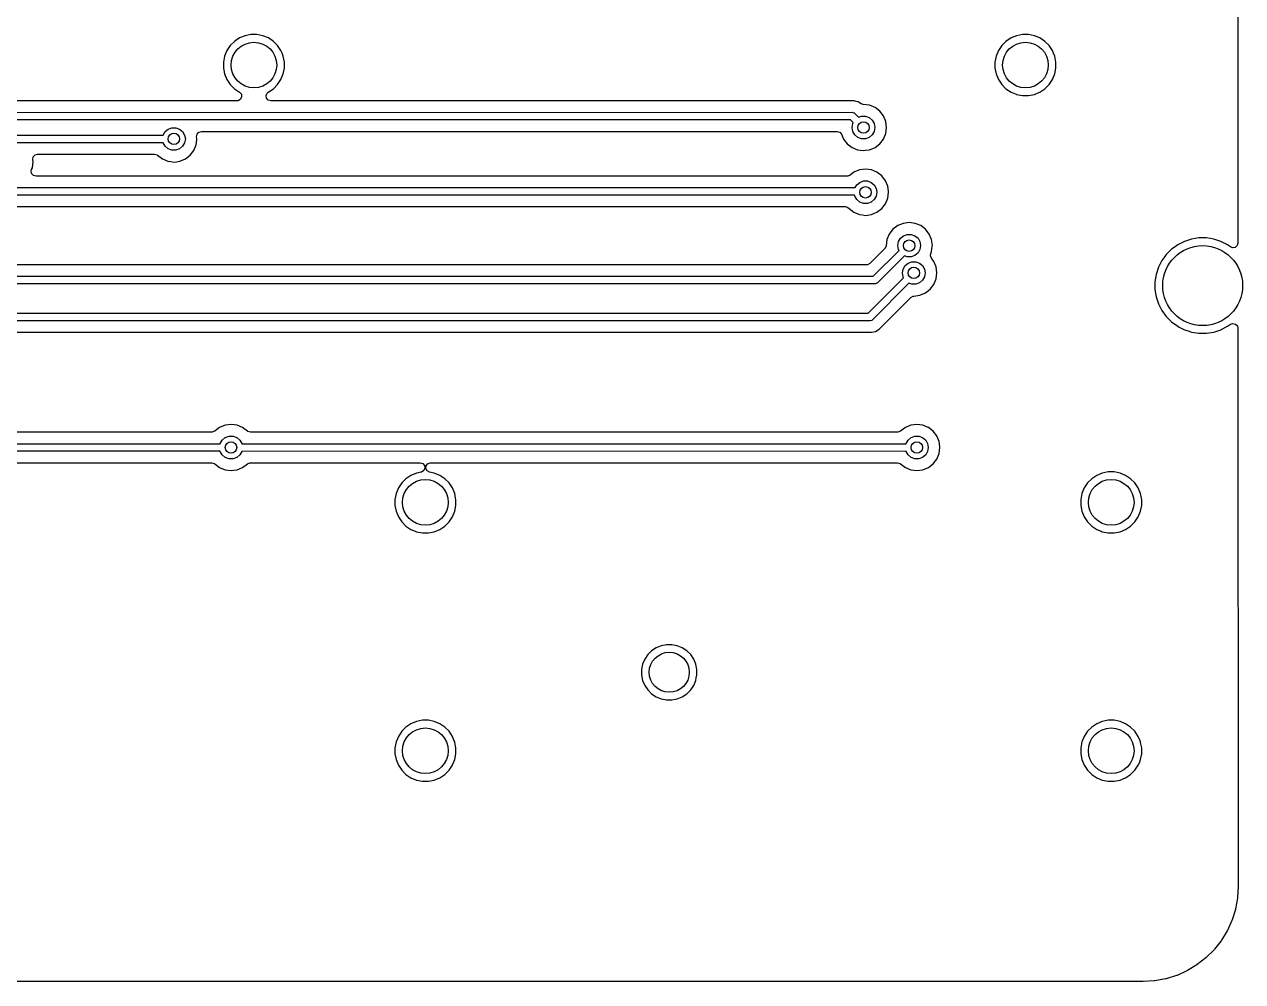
# Model space of a CAD drawing. Extents: x 0.7 to 11, y -6.1 to -1.6.
# Drawn here: x 9.727 to 10.986, y -5.887 to -4.897 of the extents above; entities that cross this region are included whole.
import ezdxf

# ---------------------------------------------------------------- set-up
doc = ezdxf.new("R2010")
doc.units = 0
doc.header["$MEASUREMENT"] = 0
doc.layers.add('BLACK', color=7, linetype='CONTINUOUS')

msp = doc.modelspace()

# ---------------------------------------------------------------- linework, layer by layer
at = {"layer": 'BLACK', "linetype": 'CONTINUOUS'}
for p, q in [((10.98, -2.3775), (10.9813, -5.1234)), ((9.9554, -4.9091), (9.9496, -4.9114)), ((9.9615, -4.9079), (9.9554, -4.9091)), ((9.9554, -4.9091), (9.9554, -4.9091)), ((9.9677, -4.9079), (9.9615, -4.9079)), ((9.9615, -4.9079), (9.9615, -4.9079)), ((9.9738, -4.9091), (9.9677, -4.9079)), ((9.9677, -4.9079), (9.9677, -4.9079)), ((9.9795, -4.9114), (9.9738, -4.9091)), ((9.9738, -4.9091), (9.9738, -4.9091)), ((10.7526, -4.9091), (10.7469, -4.9114)), ((10.7587, -4.9079), (10.7526, -4.9091)), ((10.7526, -4.9091), (10.7526, -4.9091)), ((10.7649, -4.9079), (10.7587, -4.9079)), ((10.7587, -4.9079), (10.7587, -4.9079)), ((10.771, -4.9091), (10.7649, -4.9079)), ((10.7649, -4.9079), (10.7649, -4.9079)), ((10.7767, -4.9114), (10.771, -4.9091)), ((10.771, -4.9091), (10.771, -4.9091)), ((9.9401, -4.9193), (9.9366, -4.9244)), ((9.9445, -4.9149), (9.9401, -4.9193)), ((9.9401, -4.9193), (9.9401, -4.9193)), ((9.9496, -4.9114), (9.9445, -4.9149)), ((9.9445, -4.9149), (9.9445, -4.9149)), ((9.9496, -4.9114), (9.9496, -4.9114)), ((9.9847, -4.9149), (9.9795, -4.9114)), ((9.9795, -4.9114), (9.9795, -4.9114)), ((9.989, -4.9193), (9.9847, -4.9149)), ((9.9847, -4.9149), (9.9847, -4.9149)), ((9.9925, -4.9244), (9.989, -4.9193)), ((9.989, -4.9193), (9.989, -4.9193)), ((10.7373, -4.9193), (10.7339, -4.9244)), ((10.7417, -4.9149), (10.7373, -4.9193)), ((10.7373, -4.9193), (10.7373, -4.9193)), ((10.7469, -4.9114), (10.7417, -4.9149)), ((10.7417, -4.9149), (10.7417, -4.9149)), ((10.7469, -4.9114), (10.7469, -4.9114)), ((10.7819, -4.9149), (10.7767, -4.9114)), ((10.7767, -4.9114), (10.7767, -4.9114)), ((10.7863, -4.9193), (10.7819, -4.9149)), ((10.7819, -4.9149), (10.7819, -4.9149)), ((10.7897, -4.9244), (10.7863, -4.9193)), ((10.7863, -4.9193), (10.7863, -4.9193)), ((9.9343, -4.9302), (9.9331, -4.9363)), ((9.9366, -4.9244), (9.9343, -4.9302)), ((9.9343, -4.9302), (9.9343, -4.9302)), ((9.9366, -4.9244), (9.9366, -4.9244)), ((9.9936, -4.9271), (9.9925, -4.9244)), ((9.9925, -4.9244), (9.9925, -4.9244)), ((9.9949, -4.9302), (9.9936, -4.9271)), ((9.9961, -4.9363), (9.9949, -4.9302)), ((9.9949, -4.9302), (9.9949, -4.9302)), ((10.7315, -4.9302), (10.7303, -4.9363)), ((10.7339, -4.9244), (10.7315, -4.9302)), ((10.7315, -4.9302), (10.7315, -4.9302)), ((10.7339, -4.9244), (10.7339, -4.9244)), ((10.7909, -4.9271), (10.7897, -4.9244)), ((10.7897, -4.9244), (10.7897, -4.9244)), ((10.7921, -4.9302), (10.7909, -4.9271)), ((10.7933, -4.9363), (10.7921, -4.9302)), ((10.7921, -4.9302), (10.7921, -4.9302)), ((9.9331, -4.9363), (9.9331, -4.9425)), ((9.9331, -4.9425), (9.9343, -4.9486)), ((9.9949, -4.9486), (9.9961, -4.9425)), ((9.9961, -4.9425), (9.9961, -4.9363)), ((9.9961, -4.9363), (9.9961, -4.9363)), ((9.9961, -4.9363), (9.9961, -4.9363)), ((10.7303, -4.9363), (10.7303, -4.9425)), ((10.7303, -4.9425), (10.7315, -4.9486)), ((10.7921, -4.9486), (10.7933, -4.9425)), ((10.7933, -4.9425), (10.7933, -4.9363)), ((10.7933, -4.9363), (10.7933, -4.9363)), ((10.7933, -4.9363), (10.7933, -4.9363)), ((9.9343, -4.9486), (9.9343, -4.9486)), ((9.9343, -4.9486), (9.9366, -4.9543)), ((9.9366, -4.9543), (9.9366, -4.9543)), ((9.9366, -4.9543), (9.9401, -4.9595)), ((9.9401, -4.9595), (9.9401, -4.9595)), ((9.9401, -4.9595), (9.9445, -4.9638)), ((9.9847, -4.9638), (9.989, -4.9595)), ((9.989, -4.9595), (9.9925, -4.9543)), ((9.9925, -4.9543), (9.9949, -4.9486)), ((10.7315, -4.9486), (10.7315, -4.9486)), ((10.7315, -4.9486), (10.7339, -4.9543)), ((10.7339, -4.9543), (10.7339, -4.9543)), ((10.7339, -4.9543), (10.7373, -4.9595)), ((10.7373, -4.9595), (10.7373, -4.9595)), ((10.7373, -4.9595), (10.7417, -4.9638)), ((10.7819, -4.9638), (10.7863, -4.9595)), ((10.7863, -4.9595), (10.7897, -4.9543)), ((10.7897, -4.9543), (10.7921, -4.9486)), ((9.9445, -4.9638), (9.9445, -4.9638)), ((9.9445, -4.9638), (9.9498, -4.9674)), ((9.9498, -4.9674), (9.9516, -4.9695)), ((9.9519, -4.9723), (9.9507, -4.9747)), ((9.9516, -4.9695), (9.9519, -4.9723)), ((9.9772, -4.9708), (9.9783, -4.9683)), ((9.9776, -4.9735), (9.9772, -4.9708)), ((9.9783, -4.9683), (9.9793, -4.9674)), ((9.9793, -4.9674), (9.982, -4.9656)), ((9.982, -4.9656), (9.9847, -4.9638)), ((10.7417, -4.9638), (10.7417, -4.9638)), ((10.7417, -4.9638), (10.7469, -4.9673)), ((10.7469, -4.9673), (10.7469, -4.9673)), ((10.7469, -4.9673), (10.7523, -4.9695)), ((10.7523, -4.9695), (10.7526, -4.9697)), ((10.7526, -4.9697), (10.7568, -4.9705)), ((10.7568, -4.9705), (10.7587, -4.9709)), ((10.7587, -4.9709), (10.7587, -4.9709)), ((10.7587, -4.9709), (10.7587, -4.9709)), ((10.7587, -4.9709), (10.7649, -4.9709)), ((10.7649, -4.9709), (10.771, -4.9697)), ((10.7649, -4.9709), (10.7649, -4.9709)), ((10.771, -4.9697), (10.7756, -4.9678)), ((10.7756, -4.9678), (10.7767, -4.9673)), ((10.7767, -4.9673), (10.7819, -4.9638)), ((10.7767, -4.9673), (10.7767, -4.9673)), ((10.7767, -4.9673), (10.7767, -4.9673)), ((9.9471, -4.9764), (9.2734, -4.9764)), ((9.9484, -4.9762), (9.9471, -4.9764)), ((9.9507, -4.9747), (9.9484, -4.9762)), ((9.9794, -4.9756), (9.9776, -4.9735)), ((9.982, -4.9764), (9.9794, -4.9756)), ((10.5848, -4.9764), (9.982, -4.9764)), ((10.5868, -4.9769), (10.5848, -4.9764)), ((10.5848, -4.9764), (10.5848, -4.9764)), ((10.5888, -4.9774), (10.5868, -4.9769)), ((10.5902, -4.9783), (10.5888, -4.9774)), ((10.5922, -4.9794), (10.5902, -4.9783)), ((10.5942, -4.98), (10.5922, -4.9794)), ((10.6007, -4.9809), (10.5942, -4.98)), ((10.5942, -4.98), (10.5942, -4.98)), ((10.6047, -4.9826), (10.6007, -4.9809)), ((10.6007, -4.9809), (10.6007, -4.9809)), ((10.6064, -4.9833), (10.6047, -4.9826)), ((10.6113, -4.9871), (10.6064, -4.9833)), ((10.581, -4.996), (9.0126, -4.9961)), ((9.0157, -4.9883), (10.5827, -4.9882)), ((10.5839, -4.9989), (10.581, -4.996)), ((10.5827, -4.9882), (10.5834, -4.9883)), ((10.5834, -4.9883), (10.5849, -4.9889)), ((10.5849, -4.9889), (10.5894, -4.9934)), ((10.5894, -4.9934), (10.5924, -4.9923)), ((10.5924, -4.9923), (10.5965, -4.9923)), ((10.5965, -4.9923), (10.6004, -4.9937)), ((10.6004, -4.9937), (10.6035, -4.9963)), ((10.6035, -4.9963), (10.6056, -4.9999)), ((10.6151, -4.992), (10.6113, -4.9871)), ((10.6175, -4.9978), (10.6151, -4.992)), ((9.8708, -5.0117), (9.8728, -5.0082)), ((9.8728, -5.0082), (9.876, -5.0055)), ((9.876, -5.0055), (9.8798, -5.0041)), ((9.8798, -5.0041), (9.8839, -5.0041)), ((9.8839, -5.0041), (9.8878, -5.0055)), ((9.8878, -5.0055), (9.8909, -5.0082)), ((9.8909, -5.0082), (9.893, -5.0117)), ((9.9059, -5.0107), (9.9077, -5.0086)), ((9.9077, -5.0086), (9.9103, -5.0079)), ((9.9103, -5.0079), (10.5673, -5.0079)), ((10.5673, -5.0079), (10.5699, -5.0087)), ((10.5699, -5.0087), (10.5717, -5.0107)), ((10.5827, -5.0039), (10.5834, -4.9999)), ((10.5834, -5.008), (10.5827, -5.0039)), ((10.5834, -4.9999), (10.5839, -4.9989)), ((10.5854, -5.0115), (10.5834, -5.008)), ((10.6056, -5.008), (10.6035, -5.0115)), ((10.6056, -4.9999), (10.6063, -5.0039)), ((10.6063, -5.0039), (10.6056, -5.008)), ((10.6151, -5.0159), (10.6175, -5.0101)), ((10.6183, -5.0039), (10.6175, -4.9978)), ((10.6175, -5.0101), (10.6183, -5.0039)), ((9.8708, -5.0196), (8.5578, -5.0197)), ((8.5595, -5.0119), (9.8708, -5.0118)), ((9.8708, -5.0118), (9.8708, -5.0117)), ((9.8708, -5.0198), (9.8708, -5.0196)), ((9.8728, -5.0233), (9.8708, -5.0198)), ((9.893, -5.0198), (9.8909, -5.0233)), ((9.893, -5.0117), (9.8937, -5.0157)), ((9.8937, -5.0157), (9.893, -5.0198)), ((9.9025, -5.0277), (9.9049, -5.0219)), ((9.9049, -5.0219), (9.9056, -5.0166)), ((9.9054, -5.0134), (9.9059, -5.0107)), ((9.9057, -5.0157), (9.9054, -5.0134)), ((9.9056, -5.0166), (9.9057, -5.0157)), ((9.9057, -5.0157), (9.9057, -5.0157)), ((10.5717, -5.0107), (10.5718, -5.0109)), ((10.5718, -5.0109), (10.5738, -5.0159)), ((10.5738, -5.0159), (10.5738, -5.0159)), ((10.5738, -5.0159), (10.5738, -5.0159)), ((10.5738, -5.0159), (10.5776, -5.0208)), ((10.5776, -5.0208), (10.5826, -5.0246)), ((10.5886, -5.0142), (10.5854, -5.0115)), ((10.5924, -5.0156), (10.5886, -5.0142)), ((10.5965, -5.0156), (10.5924, -5.0156)), ((10.6004, -5.0142), (10.5965, -5.0156)), ((10.6035, -5.0115), (10.6004, -5.0142)), ((10.6064, -5.0246), (10.6113, -5.0208)), ((10.6113, -5.0208), (10.6151, -5.0159)), ((9.7361, -5.037), (9.7366, -5.0343)), ((9.7366, -5.0343), (9.7384, -5.0323)), ((9.7384, -5.0323), (9.741, -5.0315)), ((9.741, -5.0315), (9.8619, -5.0315)), ((9.8619, -5.0315), (9.8646, -5.0323)), ((9.8646, -5.0323), (9.8649, -5.0325)), ((9.8649, -5.0325), (9.865, -5.0326)), ((9.865, -5.0326), (9.865, -5.0326)), ((9.865, -5.0326), (9.87, -5.0364)), ((9.876, -5.026), (9.8728, -5.0233)), ((9.8798, -5.0274), (9.876, -5.026)), ((9.8839, -5.0274), (9.8798, -5.0274)), ((9.8878, -5.026), (9.8839, -5.0274)), ((9.8909, -5.0233), (9.8878, -5.026)), ((9.8938, -5.0364), (9.8988, -5.0326)), ((9.8988, -5.0326), (9.9025, -5.0277)), ((10.5826, -5.0246), (10.5883, -5.027)), ((10.5883, -5.027), (10.5911, -5.0273)), ((10.5911, -5.0273), (10.5945, -5.0278)), ((10.5945, -5.0278), (10.5965, -5.0275)), ((10.5945, -5.0278), (10.5945, -5.0278)), ((10.5945, -5.0278), (10.5945, -5.0278)), ((10.5965, -5.0275), (10.6007, -5.027)), ((10.6007, -5.027), (10.6064, -5.0246)), ((9.7345, -5.0486), (9.7348, -5.0474)), ((9.7348, -5.0474), (9.7356, -5.0455)), ((9.7356, -5.0455), (9.7364, -5.0394)), ((9.7364, -5.0394), (9.7361, -5.037)), ((9.87, -5.0364), (9.8757, -5.0388)), ((9.8757, -5.0388), (9.8788, -5.0392)), ((9.8788, -5.0392), (9.8819, -5.0396)), ((9.8819, -5.0396), (9.8844, -5.0393)), ((9.8819, -5.0396), (9.8819, -5.0396)), ((9.8819, -5.0396), (9.8819, -5.0396)), ((9.8844, -5.0393), (9.8881, -5.0388)), ((9.8881, -5.0388), (9.8938, -5.0364)), ((10.5903, -5.0478), (10.5845, -5.0502)), ((10.5965, -5.047), (10.5903, -5.0478)), ((10.5903, -5.0478), (10.5903, -5.0478)), ((10.6026, -5.0478), (10.5965, -5.047)), ((10.5965, -5.047), (10.5965, -5.047)), ((10.6084, -5.0502), (10.6026, -5.0478)), ((10.6026, -5.0478), (10.6026, -5.0478)), ((9.7349, -5.0513), (9.7345, -5.0486)), ((9.7367, -5.0534), (9.7349, -5.0513)), ((9.7394, -5.0542), (9.7367, -5.0534)), ((10.5777, -5.0542), (9.7394, -5.0542)), ((10.5781, -5.0542), (10.5777, -5.0542)), ((10.5807, -5.0532), (10.5781, -5.0542)), ((10.5845, -5.0502), (10.5807, -5.0532)), ((10.5845, -5.0502), (10.5845, -5.0502)), ((10.5906, -5.0606), (10.5944, -5.0592)), ((10.5944, -5.0592), (10.5985, -5.0592)), ((10.5985, -5.0592), (10.6024, -5.0606)), ((10.6133, -5.054), (10.6084, -5.0502)), ((10.6171, -5.0589), (10.6133, -5.054)), ((10.6195, -5.0647), (10.6171, -5.0589)), ((5.0978, -5.0661), (10.5858, -5.066)), ((10.5858, -5.066), (10.5874, -5.0633)), ((10.5874, -5.0633), (10.5906, -5.0606)), ((10.6024, -5.0606), (10.6055, -5.0633)), ((10.6055, -5.0633), (10.6076, -5.0668)), ((10.6076, -5.0668), (10.6083, -5.0709)), ((10.6083, -5.0709), (10.6076, -5.0749)), ((10.6202, -5.0698), (10.6195, -5.0647)), ((10.6195, -5.0647), (10.6195, -5.0647)), ((10.6195, -5.077), (10.6203, -5.0709)), ((10.6203, -5.0709), (10.6202, -5.0698)), ((10.5852, -5.0738), (5.0977, -5.0739)), ((7.2414, -5.0857), (10.5757, -5.0857)), ((10.5757, -5.0857), (10.5783, -5.0865)), ((10.5854, -5.0749), (10.5852, -5.0738)), ((10.5874, -5.0785), (10.5854, -5.0749)), ((10.5906, -5.0811), (10.5874, -5.0785)), ((10.5944, -5.0825), (10.5906, -5.0811)), ((10.5985, -5.0825), (10.5944, -5.0825)), ((10.6024, -5.0811), (10.5985, -5.0825)), ((10.6055, -5.0785), (10.6024, -5.0811)), ((10.6076, -5.0749), (10.6055, -5.0785)), ((10.6133, -5.0877), (10.6171, -5.0828)), ((10.6171, -5.0828), (10.6195, -5.077)), ((10.5783, -5.0865), (10.5795, -5.0876)), ((10.5795, -5.0876), (10.5796, -5.0877)), ((10.5796, -5.0877), (10.5845, -5.0915)), ((10.5845, -5.0915), (10.5903, -5.0939)), ((10.5903, -5.0939), (10.5934, -5.0943)), ((10.5934, -5.0943), (10.5965, -5.0947)), ((10.5965, -5.0947), (10.5985, -5.0944)), ((10.5965, -5.0947), (10.5965, -5.0947)), ((10.5965, -5.0947), (10.5965, -5.0947)), ((10.5985, -5.0944), (10.6026, -5.0939)), ((10.6026, -5.0939), (10.6084, -5.0915)), ((10.6084, -5.0915), (10.6133, -5.0877)), ((10.6249, -5.1091), (10.6211, -5.1141)), ((10.6298, -5.1053), (10.6249, -5.1091)), ((10.6356, -5.103), (10.6298, -5.1053)), ((10.6417, -5.1021), (10.6356, -5.103)), ((10.6356, -5.103), (10.6356, -5.103)), ((10.6479, -5.103), (10.6417, -5.1021)), ((10.6417, -5.1021), (10.6417, -5.1021)), ((10.6537, -5.1053), (10.6479, -5.103)), ((10.6479, -5.103), (10.6479, -5.103)), ((10.6586, -5.1091), (10.6537, -5.1053)), ((10.6624, -5.1141), (10.6586, -5.1091)), ((10.6187, -5.1198), (10.6179, -5.1261)), ((10.6211, -5.1141), (10.6187, -5.1198)), ((10.6187, -5.1198), (10.6187, -5.1198)), ((10.6299, -5.126), (10.6306, -5.1219)), ((10.6306, -5.1219), (10.6327, -5.1184)), ((10.6327, -5.1184), (10.6358, -5.1158)), ((10.6358, -5.1158), (10.6397, -5.1144)), ((10.6397, -5.1144), (10.6438, -5.1144)), ((10.6438, -5.1144), (10.6476, -5.1158)), ((10.6476, -5.1158), (10.6508, -5.1184)), ((10.6508, -5.1184), (10.6528, -5.1219)), ((10.6528, -5.1219), (10.6535, -5.126)), ((10.6648, -5.1198), (10.6624, -5.1141)), ((10.6656, -5.126), (10.6648, -5.1198)), ((10.6648, -5.1198), (10.6648, -5.1198)), ((10.926, -5.1217), (10.9191, -5.1252)), ((10.9334, -5.1193), (10.926, -5.1217)), ((10.941, -5.1181), (10.9334, -5.1193)), ((10.9488, -5.1181), (10.941, -5.1181)), ((10.941, -5.1181), (10.941, -5.1181)), ((10.9564, -5.1193), (10.9488, -5.1181)), ((10.9488, -5.1181), (10.9488, -5.1181)), ((10.9638, -5.1217), (10.9564, -5.1193)), ((10.9707, -5.1252), (10.9638, -5.1217)), ((10.9813, -5.1234), (10.9806, -5.126)), ((10.6165, -5.1289), (10.601, -5.1444)), ((10.6046, -5.1577), (10.6312, -5.131)), ((10.6168, -5.1286), (10.6165, -5.1289)), ((10.6179, -5.1261), (10.6168, -5.1286)), ((10.6306, -5.13), (10.6299, -5.126)), ((10.6312, -5.131), (10.6306, -5.13)), ((10.6508, -5.1336), (10.6476, -5.1362)), ((10.6528, -5.13), (10.6508, -5.1336)), ((10.6535, -5.126), (10.6528, -5.13)), ((10.6636, -5.1364), (10.6639, -5.1342)), ((10.6639, -5.1342), (10.6648, -5.1322)), ((10.6648, -5.1322), (10.6655, -5.1265)), ((10.6655, -5.1265), (10.6656, -5.126)), ((10.6656, -5.126), (10.6656, -5.126)), ((10.9073, -5.1353), (10.9058, -5.1374)), ((10.9128, -5.1298), (10.9073, -5.1353)), ((10.9073, -5.1353), (10.9073, -5.1353)), ((10.9073, -5.1353), (10.9073, -5.1353)), ((10.9165, -5.1271), (10.9128, -5.1298)), ((10.9128, -5.1298), (10.9128, -5.1298)), ((10.9128, -5.1298), (10.9128, -5.1298)), ((10.9191, -5.1252), (10.9165, -5.1271)), ((10.9736, -5.1273), (10.9707, -5.1252)), ((10.9758, -5.1282), (10.9736, -5.1273)), ((10.9785, -5.1278), (10.9758, -5.1282)), ((10.9806, -5.126), (10.9785, -5.1278)), ((10.5975, -5.1459), (7.2174, -5.1459)), ((10.5986, -5.1457), (10.5975, -5.1459)), ((10.601, -5.1444), (10.5986, -5.1457)), ((10.6367, -5.1365), (10.6089, -5.1644)), ((10.6353, -5.1502), (10.6374, -5.1466)), ((10.6397, -5.1376), (10.6367, -5.1365)), ((10.6374, -5.1466), (10.6405, -5.144)), ((10.6438, -5.1376), (10.6397, -5.1376)), ((10.6405, -5.144), (10.6444, -5.1426)), ((10.6476, -5.1362), (10.6438, -5.1376)), ((10.6444, -5.1426), (10.6485, -5.1426)), ((10.6485, -5.1426), (10.6523, -5.144)), ((10.6523, -5.144), (10.6555, -5.1466)), ((10.6555, -5.1466), (10.6575, -5.1502)), ((10.6646, -5.139), (10.6636, -5.1364)), ((10.6671, -5.1423), (10.6646, -5.139)), ((10.6695, -5.148), (10.6671, -5.1423)), ((10.6671, -5.1423), (10.6671, -5.1423)), ((10.6671, -5.1423), (10.6671, -5.1423)), ((10.6703, -5.1542), (10.6695, -5.148)), ((10.8993, -5.1484), (10.8969, -5.1558)), ((10.9028, -5.1415), (10.8993, -5.1484)), ((10.9058, -5.1374), (10.9028, -5.1415)), ((5.0649, -5.1578), (10.6046, -5.1577)), ((10.5992, -5.1959), (10.6359, -5.1592)), ((10.6346, -5.1542), (10.6353, -5.1502)), ((10.6353, -5.1583), (10.6346, -5.1542)), ((10.6359, -5.1592), (10.6353, -5.1583)), ((10.6575, -5.1583), (10.6555, -5.1618)), ((10.6575, -5.1502), (10.6582, -5.1542)), ((10.6582, -5.1542), (10.6575, -5.1583)), ((10.6671, -5.1661), (10.6695, -5.1604)), ((10.6695, -5.1604), (10.6703, -5.1542)), ((10.8969, -5.1558), (10.8956, -5.1634)), ((10.6069, -5.1655), (5.0632, -5.1656)), ((10.6414, -5.1648), (10.6036, -5.2027)), ((10.6083, -5.1649), (10.6069, -5.1655)), ((10.6089, -5.1644), (10.6083, -5.1649)), ((10.6444, -5.1658), (10.6414, -5.1648)), ((10.6485, -5.1658), (10.6444, -5.1658)), ((10.6523, -5.1644), (10.6485, -5.1658)), ((10.6555, -5.1618), (10.6523, -5.1644)), ((10.6584, -5.1749), (10.6633, -5.1711)), ((10.6633, -5.1711), (10.6671, -5.1661)), ((10.8956, -5.1634), (10.8956, -5.1712)), ((10.8956, -5.1712), (10.8969, -5.1789)), ((10.6105, -5.2125), (10.6435, -5.1795)), ((10.6435, -5.1795), (10.6459, -5.1782)), ((10.6459, -5.1782), (10.6463, -5.1781)), ((10.6463, -5.1781), (10.6464, -5.1781)), ((10.6464, -5.1781), (10.6526, -5.1773)), ((10.6464, -5.1781), (10.6464, -5.1781)), ((10.6526, -5.1773), (10.6584, -5.1749)), ((10.8969, -5.1789), (10.8993, -5.1862)), ((10.8993, -5.1862), (10.9028, -5.1931)), ((4.9779, -5.196), (10.5992, -5.1959)), ((10.9028, -5.1931), (10.9073, -5.1994)), ((10.6015, -5.2037), (4.9801, -5.2038)), ((10.603, -5.2032), (10.6015, -5.2037)), ((10.6036, -5.2027), (10.603, -5.2032)), ((10.9073, -5.1994), (10.9128, -5.2049)), ((10.9128, -5.2049), (10.9191, -5.2094)), ((10.9191, -5.2094), (10.9205, -5.2102)), ((10.9205, -5.2102), (10.926, -5.2129)), ((10.9647, -5.2125), (10.9707, -5.2094)), ((10.9707, -5.2094), (10.9736, -5.2073)), ((10.9736, -5.2073), (10.9762, -5.2064)), ((10.9762, -5.2064), (10.9789, -5.207)), ((10.9789, -5.207), (10.9808, -5.209)), ((10.9808, -5.209), (10.9814, -5.2112)), ((10.9814, -5.2112), (10.9816, -5.788)), ((5.8211, -5.2156), (10.6028, -5.2156)), ((10.6028, -5.2156), (10.6069, -5.2146)), ((10.6028, -5.2156), (10.6028, -5.2156)), ((10.6069, -5.2146), (10.6105, -5.2125)), ((10.926, -5.2129), (10.926, -5.2129)), ((10.926, -5.2129), (10.926, -5.2129)), ((10.926, -5.2129), (10.9299, -5.2142)), ((10.9299, -5.2142), (10.9334, -5.2153)), ((10.9334, -5.2153), (10.941, -5.2166)), ((10.941, -5.2166), (10.941, -5.2166)), ((10.941, -5.2166), (10.9488, -5.2166)), ((10.9488, -5.2166), (10.9564, -5.2153)), ((10.9564, -5.2153), (10.9638, -5.2129)), ((10.9638, -5.2129), (10.9647, -5.2125)), ((10.9638, -5.2129), (10.9638, -5.2129)), ((9.9348, -5.3116), (9.929, -5.314)), ((9.9409, -5.3108), (9.9348, -5.3116)), ((9.9348, -5.3116), (9.9348, -5.3116)), ((9.9471, -5.3116), (9.9409, -5.3108)), ((9.9409, -5.3108), (9.9409, -5.3108)), ((9.9527, -5.3139), (9.9471, -5.3116)), ((9.9471, -5.3116), (9.9471, -5.3116)), ((10.6434, -5.3116), (10.6377, -5.314)), ((10.6496, -5.3108), (10.6434, -5.3116)), ((10.6434, -5.3116), (10.6434, -5.3116)), ((10.6558, -5.3116), (10.6496, -5.3108)), ((10.6496, -5.3108), (10.6496, -5.3108)), ((10.6614, -5.3139), (10.6558, -5.3116)), ((10.6558, -5.3116), (10.6558, -5.3116)), ((9.921, -5.3189), (9.2562, -5.3189)), ((9.9214, -5.3189), (9.921, -5.3189)), ((9.924, -5.3179), (9.9214, -5.3189)), ((9.9241, -5.3178), (9.924, -5.3179)), ((9.9281, -5.3147), (9.9241, -5.3178)), ((9.9241, -5.3178), (9.9241, -5.3178)), ((9.929, -5.314), (9.9281, -5.3147)), ((9.9319, -5.3271), (9.935, -5.3244)), ((9.935, -5.3244), (9.9389, -5.323)), ((9.9389, -5.323), (9.943, -5.323)), ((9.943, -5.323), (9.9469, -5.3244)), ((9.9469, -5.3244), (9.95, -5.3271)), ((9.9529, -5.314), (9.9527, -5.3139)), ((9.9578, -5.3178), (9.9529, -5.314)), ((9.9579, -5.3179), (9.9578, -5.3178)), ((9.9578, -5.3178), (9.9578, -5.3178)), ((9.9582, -5.3181), (9.9579, -5.3179)), ((9.9609, -5.3189), (9.9582, -5.3181)), ((10.6297, -5.3189), (9.9609, -5.3189)), ((10.6301, -5.3189), (10.6297, -5.3189)), ((10.6326, -5.3179), (10.6301, -5.3189)), ((10.6327, -5.3178), (10.6326, -5.3179)), ((10.6368, -5.3147), (10.6327, -5.3178)), ((10.6327, -5.3178), (10.6327, -5.3178)), ((10.6377, -5.314), (10.6368, -5.3147)), ((10.6406, -5.3271), (10.6437, -5.3244)), ((10.6437, -5.3244), (10.6476, -5.323)), ((10.6476, -5.323), (10.6517, -5.323)), ((10.6517, -5.323), (10.6555, -5.3244)), ((10.6555, -5.3244), (10.6587, -5.3271)), ((10.6615, -5.314), (10.6614, -5.3139)), ((10.6665, -5.3178), (10.6615, -5.314)), ((10.6703, -5.3227), (10.6665, -5.3178)), ((10.6726, -5.3285), (10.6703, -5.3227)), ((9.2474, -5.3308), (9.9298, -5.3307)), ((9.9298, -5.3306), (9.9319, -5.3271)), ((9.9298, -5.3307), (9.9298, -5.3306)), ((9.95, -5.3271), (9.952, -5.3306)), ((9.952, -5.3306), (9.9521, -5.3308)), ((9.9521, -5.3308), (10.6385, -5.3307)), ((10.6385, -5.3306), (10.6406, -5.3271)), ((10.6385, -5.3307), (10.6385, -5.3306)), ((10.6587, -5.3271), (10.6607, -5.3306)), ((10.6607, -5.3306), (10.6614, -5.3346)), ((10.6614, -5.3346), (10.6607, -5.3387)), ((10.6733, -5.3337), (10.6726, -5.3285)), ((10.6726, -5.3285), (10.6726, -5.3285)), ((10.6726, -5.3408), (10.6735, -5.3346)), ((10.6735, -5.3346), (10.6733, -5.3337)), ((9.9298, -5.3385), (9.2473, -5.3386)), ((9.9298, -5.3387), (9.9298, -5.3385)), ((9.9319, -5.3422), (9.9298, -5.3387)), ((9.935, -5.3449), (9.9319, -5.3422)), ((9.9389, -5.3463), (9.935, -5.3449)), ((9.943, -5.3463), (9.9389, -5.3463)), ((9.9469, -5.3449), (9.943, -5.3463)), ((9.95, -5.3422), (9.9469, -5.3449)), ((9.952, -5.3387), (9.95, -5.3422)), ((9.9521, -5.3386), (9.952, -5.3387)), ((10.6385, -5.3385), (9.9521, -5.3386)), ((10.6385, -5.3387), (10.6385, -5.3385)), ((10.6406, -5.3422), (10.6385, -5.3387)), ((10.6437, -5.3449), (10.6406, -5.3422)), ((10.6476, -5.3463), (10.6437, -5.3449)), ((10.6517, -5.3463), (10.6476, -5.3463)), ((10.6555, -5.3449), (10.6517, -5.3463)), ((10.6587, -5.3422), (10.6555, -5.3449)), ((10.6607, -5.3387), (10.6587, -5.3422)), ((10.6665, -5.3515), (10.6703, -5.3466)), ((10.6703, -5.3466), (10.6726, -5.3408)), ((9.4384, -5.3504), (9.921, -5.3504)), ((9.921, -5.3504), (9.9236, -5.3512)), ((9.9236, -5.3512), (9.924, -5.3514)), ((9.924, -5.3514), (9.9241, -5.3515)), ((9.9241, -5.3515), (9.9241, -5.3515)), ((9.9241, -5.3515), (9.929, -5.3553)), ((9.929, -5.3553), (9.9348, -5.3577)), ((9.9348, -5.3577), (9.9379, -5.3581)), ((9.9379, -5.3581), (9.9409, -5.3585)), ((9.9409, -5.3585), (9.9438, -5.3581)), ((9.9409, -5.3585), (9.9409, -5.3585)), ((9.9409, -5.3585), (9.9409, -5.3585)), ((9.9438, -5.3581), (9.9471, -5.3577)), ((9.9471, -5.3577), (9.9529, -5.3553)), ((9.9529, -5.3553), (9.9578, -5.3515)), ((9.9578, -5.3515), (9.9579, -5.3514)), ((9.9578, -5.3515), (9.9578, -5.3515)), ((9.9579, -5.3514), (9.9605, -5.3504)), ((9.9605, -5.3504), (9.9609, -5.3504)), ((9.9609, -5.3504), (10.1364, -5.3504)), ((10.1325, -5.361), (10.1268, -5.3634)), ((10.1373, -5.3601), (10.1325, -5.361)), ((10.1325, -5.361), (10.1325, -5.361)), ((10.1364, -5.3504), (10.139, -5.3512)), ((10.1377, -5.36), (10.1373, -5.3601)), ((10.1401, -5.3585), (10.1377, -5.36)), ((10.139, -5.3512), (10.1408, -5.3533)), ((10.1412, -5.356), (10.1401, -5.3585)), ((10.1408, -5.3533), (10.1412, -5.356)), ((10.1423, -5.3564), (10.1425, -5.3537)), ((10.1437, -5.3588), (10.1423, -5.3564)), ((10.1425, -5.3537), (10.1441, -5.3514)), ((10.1461, -5.3601), (10.1437, -5.3588)), ((10.1441, -5.3514), (10.1467, -5.3504)), ((10.1509, -5.361), (10.1461, -5.3601)), ((10.1467, -5.3504), (10.1471, -5.3504)), ((10.1471, -5.3504), (10.6297, -5.3504)), ((10.1567, -5.3634), (10.1509, -5.361)), ((10.1509, -5.361), (10.1509, -5.361)), ((10.6297, -5.3504), (10.6323, -5.3512)), ((10.6323, -5.3512), (10.6326, -5.3514)), ((10.6326, -5.3514), (10.6327, -5.3515)), ((10.6327, -5.3515), (10.6327, -5.3515)), ((10.6327, -5.3515), (10.6377, -5.3553)), ((10.6377, -5.3553), (10.6434, -5.3577)), ((10.6434, -5.3577), (10.6465, -5.3581)), ((10.6465, -5.3581), (10.6496, -5.3585)), ((10.6496, -5.3585), (10.6525, -5.3581)), ((10.6496, -5.3585), (10.6496, -5.3585)), ((10.6496, -5.3585), (10.6496, -5.3585)), ((10.6525, -5.3581), (10.6558, -5.3577)), ((10.6558, -5.3577), (10.6615, -5.3553)), ((10.6615, -5.3553), (10.6665, -5.3515)), ((10.8412, -5.361), (10.8355, -5.3634)), ((10.8473, -5.3598), (10.8412, -5.361)), ((10.8412, -5.361), (10.8412, -5.361)), ((10.8535, -5.3598), (10.8473, -5.3598)), ((10.8473, -5.3598), (10.8473, -5.3598)), ((10.8596, -5.361), (10.8535, -5.3598)), ((10.8535, -5.3598), (10.8535, -5.3598)), ((10.8653, -5.3634), (10.8596, -5.361)), ((10.8596, -5.361), (10.8596, -5.361)), ((10.1173, -5.3712), (10.1138, -5.3764)), ((10.1216, -5.3669), (10.1173, -5.3712)), ((10.1173, -5.3712), (10.1173, -5.3712)), ((10.1268, -5.3634), (10.1216, -5.3669)), ((10.1216, -5.3669), (10.1216, -5.3669)), ((10.1268, -5.3634), (10.1268, -5.3634)), ((10.1618, -5.3669), (10.1567, -5.3634)), ((10.1567, -5.3634), (10.1567, -5.3634)), ((10.1662, -5.3712), (10.1618, -5.3669)), ((10.1618, -5.3669), (10.1618, -5.3669)), ((10.1697, -5.3764), (10.1662, -5.3712)), ((10.1662, -5.3712), (10.1662, -5.3712)), ((10.8259, -5.3712), (10.8225, -5.3764)), ((10.8303, -5.3669), (10.8259, -5.3712)), ((10.8259, -5.3712), (10.8259, -5.3712)), ((10.8355, -5.3634), (10.8303, -5.3669)), ((10.8303, -5.3669), (10.8303, -5.3669)), ((10.8355, -5.3634), (10.8355, -5.3634)), ((10.8705, -5.3669), (10.8653, -5.3634)), ((10.8653, -5.3634), (10.8653, -5.3634)), ((10.8749, -5.3712), (10.8705, -5.3669)), ((10.8705, -5.3669), (10.8705, -5.3669)), ((10.8783, -5.3764), (10.8749, -5.3712)), ((10.8749, -5.3712), (10.8749, -5.3712)), ((10.1114, -5.3821), (10.1102, -5.3882)), ((10.1138, -5.3764), (10.1114, -5.3821)), ((10.1114, -5.3821), (10.1114, -5.3821)), ((10.1138, -5.3764), (10.1138, -5.3764)), ((10.172, -5.382), (10.1697, -5.3764)), ((10.1697, -5.3764), (10.1697, -5.3764)), ((10.172, -5.3821), (10.172, -5.382)), ((10.173, -5.3871), (10.172, -5.3821)), ((10.1732, -5.3882), (10.173, -5.3871)), ((10.8201, -5.3821), (10.8189, -5.3882)), ((10.8225, -5.3764), (10.8201, -5.3821)), ((10.8201, -5.3821), (10.8201, -5.3821)), ((10.8225, -5.3764), (10.8225, -5.3764)), ((10.8806, -5.382), (10.8783, -5.3764)), ((10.8783, -5.3764), (10.8783, -5.3764)), ((10.8807, -5.3821), (10.8806, -5.382)), ((10.8817, -5.3871), (10.8807, -5.3821)), ((10.8819, -5.3882), (10.8817, -5.3871)), ((10.1102, -5.3882), (10.1102, -5.3944)), ((10.1102, -5.3944), (10.1114, -5.4005)), ((10.172, -5.4005), (10.1732, -5.3944)), ((10.1732, -5.3944), (10.1732, -5.3882)), ((10.1732, -5.3882), (10.1732, -5.3882)), ((10.1732, -5.3882), (10.1732, -5.3882)), ((10.8189, -5.3882), (10.8189, -5.3944)), ((10.8189, -5.3944), (10.8201, -5.4005)), ((10.8807, -5.4005), (10.8819, -5.3944)), ((10.8819, -5.3944), (10.8819, -5.3882)), ((10.8819, -5.3882), (10.8819, -5.3882)), ((10.8819, -5.3882), (10.8819, -5.3882)), ((10.1114, -5.4005), (10.1114, -5.4005)), ((10.1114, -5.4005), (10.1138, -5.4063)), ((10.1138, -5.4063), (10.1138, -5.4063)), ((10.1138, -5.4063), (10.1173, -5.4114)), ((10.1173, -5.4114), (10.1173, -5.4114)), ((10.1173, -5.4114), (10.1216, -5.4158)), ((10.1618, -5.4158), (10.1662, -5.4114)), ((10.1662, -5.4114), (10.1697, -5.4063)), ((10.1697, -5.4063), (10.172, -5.4005)), ((10.8201, -5.4005), (10.8201, -5.4005)), ((10.8201, -5.4005), (10.8225, -5.4063)), ((10.8225, -5.4063), (10.8225, -5.4063)), ((10.8225, -5.4063), (10.8259, -5.4114)), ((10.8259, -5.4114), (10.8259, -5.4114)), ((10.8259, -5.4114), (10.8303, -5.4158)), ((10.8705, -5.4158), (10.8749, -5.4114)), ((10.8749, -5.4114), (10.8783, -5.4063)), ((10.8783, -5.4063), (10.8807, -5.4005)), ((10.1216, -5.4158), (10.1216, -5.4158)), ((10.1216, -5.4158), (10.1268, -5.4193)), ((10.1268, -5.4193), (10.1268, -5.4193)), ((10.1268, -5.4193), (10.1313, -5.4211)), ((10.1313, -5.4211), (10.1325, -5.4216)), ((10.1325, -5.4216), (10.1386, -5.4229)), ((10.1386, -5.4229), (10.1386, -5.4229)), ((10.1386, -5.4229), (10.1386, -5.4229)), ((10.1386, -5.4229), (10.1448, -5.4229)), ((10.1448, -5.4229), (10.1509, -5.4216)), ((10.1448, -5.4229), (10.1448, -5.4229)), ((10.1509, -5.4216), (10.1567, -5.4193)), ((10.1567, -5.4193), (10.1618, -5.4158)), ((10.8303, -5.4158), (10.8303, -5.4158)), ((10.8303, -5.4158), (10.8355, -5.4193)), ((10.8355, -5.4193), (10.8355, -5.4193)), ((10.8355, -5.4193), (10.84, -5.4211)), ((10.84, -5.4211), (10.8412, -5.4216)), ((10.8412, -5.4216), (10.8473, -5.4229)), ((10.8473, -5.4229), (10.8473, -5.4229)), ((10.8473, -5.4229), (10.8473, -5.4229)), ((10.8473, -5.4229), (10.8535, -5.4229)), ((10.8535, -5.4229), (10.8596, -5.4216)), ((10.8535, -5.4229), (10.8535, -5.4229)), ((10.8596, -5.4216), (10.8653, -5.4193)), ((10.8653, -5.4193), (10.8705, -5.4158)), ((10.3909, -5.5384), (10.3854, -5.5395)), ((10.3965, -5.5384), (10.3909, -5.5384)), ((10.3909, -5.5384), (10.3909, -5.5384)), ((10.402, -5.5395), (10.3965, -5.5384)), ((10.3965, -5.5384), (10.3965, -5.5384)), ((10.3715, -5.5487), (10.3684, -5.5534)), ((10.3755, -5.5447), (10.3715, -5.5487)), ((10.3715, -5.5487), (10.3715, -5.5487)), ((10.3802, -5.5416), (10.3755, -5.5447)), ((10.3755, -5.5447), (10.3755, -5.5447)), ((10.3854, -5.5395), (10.3802, -5.5416)), ((10.3802, -5.5416), (10.3802, -5.5416)), ((10.3854, -5.5395), (10.3854, -5.5395)), ((10.4072, -5.5416), (10.402, -5.5395)), ((10.402, -5.5395), (10.402, -5.5395)), ((10.4119, -5.5447), (10.4072, -5.5416)), ((10.4072, -5.5416), (10.4072, -5.5416)), ((10.4159, -5.5487), (10.4119, -5.5447)), ((10.4119, -5.5447), (10.4119, -5.5447)), ((10.419, -5.5534), (10.4159, -5.5487)), ((10.4159, -5.5487), (10.4159, -5.5487)), ((10.3662, -5.5586), (10.3651, -5.5641)), ((10.3651, -5.5641), (10.3651, -5.5641)), ((10.3651, -5.5641), (10.3651, -5.5697)), ((10.3684, -5.5534), (10.3662, -5.5586)), ((10.3662, -5.5586), (10.3662, -5.5586)), ((10.3684, -5.5534), (10.3684, -5.5534)), ((10.4212, -5.5586), (10.419, -5.5534)), ((10.419, -5.5534), (10.419, -5.5534)), ((10.419, -5.5534), (10.419, -5.5534)), ((10.4223, -5.5641), (10.4212, -5.5586)), ((10.4212, -5.5586), (10.4212, -5.5586)), ((10.4212, -5.5586), (10.4212, -5.5586)), ((10.4223, -5.5697), (10.4223, -5.5641)), ((10.3651, -5.5697), (10.3651, -5.5697)), ((10.3651, -5.5697), (10.3651, -5.5697)), ((10.3651, -5.5697), (10.3662, -5.5753)), ((10.3662, -5.5753), (10.3662, -5.5753)), ((10.3662, -5.5753), (10.3684, -5.5805)), ((10.419, -5.5805), (10.4212, -5.5753)), ((10.4212, -5.5753), (10.4217, -5.5725)), ((10.4217, -5.5725), (10.4223, -5.5697)), ((10.3684, -5.5805), (10.3684, -5.5805)), ((10.3684, -5.5805), (10.3715, -5.5851)), ((10.3715, -5.5851), (10.3715, -5.5851)), ((10.3715, -5.5851), (10.3755, -5.5891)), ((10.3755, -5.5891), (10.3755, -5.5891)), ((10.3755, -5.5891), (10.3802, -5.5922)), ((10.4072, -5.5922), (10.4119, -5.5891)), ((10.4119, -5.5891), (10.4159, -5.5851)), ((10.4159, -5.5851), (10.419, -5.5805)), ((10.3802, -5.5922), (10.3802, -5.5922)), ((10.3802, -5.5922), (10.3802, -5.5922)), ((10.3802, -5.5922), (10.3854, -5.5944)), ((10.3854, -5.5944), (10.3854, -5.5944)), ((10.3854, -5.5944), (10.3854, -5.5944)), ((10.3854, -5.5944), (10.3909, -5.5955)), ((10.3909, -5.5955), (10.3909, -5.5955)), ((10.3909, -5.5955), (10.3965, -5.5955)), ((10.3965, -5.5955), (10.4002, -5.5948)), ((10.4002, -5.5948), (10.402, -5.5944)), ((10.402, -5.5944), (10.4072, -5.5922)), ((10.1216, -5.6236), (10.1173, -5.6279)), ((10.1268, -5.6201), (10.1216, -5.6236)), ((10.1216, -5.6236), (10.1216, -5.6236)), ((10.1325, -5.6177), (10.1268, -5.6201)), ((10.1268, -5.6201), (10.1268, -5.6201)), ((10.1386, -5.6165), (10.1325, -5.6177)), ((10.1325, -5.6177), (10.1325, -5.6177)), ((10.1448, -5.6165), (10.1386, -5.6165)), ((10.1386, -5.6165), (10.1386, -5.6165)), ((10.1509, -5.6177), (10.1448, -5.6165)), ((10.1448, -5.6165), (10.1448, -5.6165)), ((10.1567, -5.6201), (10.1509, -5.6177)), ((10.1509, -5.6177), (10.1509, -5.6177)), ((10.1618, -5.6236), (10.1567, -5.6201)), ((10.1567, -5.6201), (10.1567, -5.6201)), ((10.1662, -5.6279), (10.1618, -5.6236)), ((10.1618, -5.6236), (10.1618, -5.6236)), ((10.8303, -5.6236), (10.8259, -5.6279)), ((10.8355, -5.6201), (10.8303, -5.6236)), ((10.8303, -5.6236), (10.8303, -5.6236)), ((10.8412, -5.6177), (10.8355, -5.6201)), ((10.8355, -5.6201), (10.8355, -5.6201)), ((10.8473, -5.6165), (10.8412, -5.6177)), ((10.8412, -5.6177), (10.8412, -5.6177)), ((10.8535, -5.6165), (10.8473, -5.6165)), ((10.8473, -5.6165), (10.8473, -5.6165)), ((10.8596, -5.6177), (10.8535, -5.6165)), ((10.8535, -5.6165), (10.8535, -5.6165)), ((10.8653, -5.6201), (10.8596, -5.6177)), ((10.8596, -5.6177), (10.8596, -5.6177)), ((10.8705, -5.6236), (10.8653, -5.6201)), ((10.8653, -5.6201), (10.8653, -5.6201)), ((10.8749, -5.6279), (10.8705, -5.6236)), ((10.8705, -5.6236), (10.8705, -5.6236)), ((10.1114, -5.6388), (10.1102, -5.6449)), ((10.1138, -5.6331), (10.1114, -5.6388)), ((10.1114, -5.6388), (10.1114, -5.6388)), ((10.1173, -5.6279), (10.1138, -5.6331)), ((10.1138, -5.6331), (10.1138, -5.6331)), ((10.1173, -5.6279), (10.1173, -5.6279)), ((10.1697, -5.6331), (10.1662, -5.6279)), ((10.1662, -5.6279), (10.1662, -5.6279)), ((10.1713, -5.637), (10.1697, -5.6331)), ((10.1697, -5.6331), (10.1697, -5.6331)), ((10.172, -5.6388), (10.1713, -5.637)), ((10.1722, -5.6394), (10.172, -5.6388)), ((10.1732, -5.6449), (10.1722, -5.6394)), ((10.8201, -5.6388), (10.8189, -5.6449)), ((10.8225, -5.6331), (10.8201, -5.6388)), ((10.8201, -5.6388), (10.8201, -5.6388)), ((10.8259, -5.6279), (10.8225, -5.6331)), ((10.8225, -5.6331), (10.8225, -5.6331)), ((10.8259, -5.6279), (10.8259, -5.6279)), ((10.8783, -5.6331), (10.8749, -5.6279)), ((10.8749, -5.6279), (10.8749, -5.6279)), ((10.8799, -5.637), (10.8783, -5.6331)), ((10.8783, -5.6331), (10.8783, -5.6331)), ((10.8807, -5.6388), (10.8799, -5.637)), ((10.8808, -5.6394), (10.8807, -5.6388)), ((10.8819, -5.6449), (10.8808, -5.6394)), ((10.1102, -5.6449), (10.1102, -5.6511)), ((10.1102, -5.6511), (10.1114, -5.6572)), ((10.172, -5.6572), (10.1732, -5.6511)), ((10.1732, -5.6511), (10.1732, -5.6449)), ((10.1732, -5.6449), (10.1732, -5.6449)), ((10.1732, -5.6449), (10.1732, -5.6449)), ((10.8189, -5.6449), (10.8189, -5.6511)), ((10.8189, -5.6511), (10.8201, -5.6572)), ((10.8807, -5.6572), (10.8819, -5.6511)), ((10.8819, -5.6511), (10.8819, -5.6449)), ((10.8819, -5.6449), (10.8819, -5.6449)), ((10.8819, -5.6449), (10.8819, -5.6449)), ((10.1114, -5.6572), (10.1114, -5.6572)), ((10.1114, -5.6572), (10.1138, -5.663)), ((10.1138, -5.663), (10.1138, -5.663)), ((10.1138, -5.663), (10.1173, -5.6681)), ((10.1662, -5.6681), (10.1697, -5.663)), ((10.1697, -5.663), (10.1698, -5.6626)), ((10.1698, -5.6626), (10.1712, -5.6593)), ((10.1712, -5.6593), (10.172, -5.6572)), ((10.8201, -5.6572), (10.8201, -5.6572)), ((10.8201, -5.6572), (10.8225, -5.663)), ((10.8225, -5.663), (10.8225, -5.663)), ((10.8225, -5.663), (10.8259, -5.6681)), ((10.8749, -5.6681), (10.8783, -5.663)), ((10.8783, -5.663), (10.8785, -5.6626)), ((10.8785, -5.6626), (10.8799, -5.6593)), ((10.8799, -5.6593), (10.8807, -5.6572)), ((10.1173, -5.6681), (10.1173, -5.6681)), ((10.1173, -5.6681), (10.1216, -5.6725)), ((10.1216, -5.6725), (10.1216, -5.6725)), ((10.1216, -5.6725), (10.1268, -5.676)), ((10.1268, -5.676), (10.1268, -5.676)), ((10.1268, -5.676), (10.1325, -5.6783)), ((10.1509, -5.6783), (10.1567, -5.676)), ((10.1567, -5.676), (10.1618, -5.6725)), ((10.1618, -5.6725), (10.1662, -5.6681)), ((10.8259, -5.6681), (10.8259, -5.6681)), ((10.8259, -5.6681), (10.8303, -5.6725)), ((10.8303, -5.6725), (10.8303, -5.6725)), ((10.8303, -5.6725), (10.8355, -5.676)), ((10.8355, -5.676), (10.8355, -5.676)), ((10.8355, -5.676), (10.8412, -5.6783)), ((10.8596, -5.6783), (10.8653, -5.676)), ((10.8653, -5.676), (10.8705, -5.6725)), ((10.8705, -5.6725), (10.8749, -5.6681)), ((10.1325, -5.6783), (10.1325, -5.6783)), ((10.1325, -5.6783), (10.1386, -5.6795)), ((10.1386, -5.6795), (10.1386, -5.6795)), ((10.1386, -5.6795), (10.1386, -5.6795)), ((10.1386, -5.6795), (10.1448, -5.6795)), ((10.1448, -5.6795), (10.1509, -5.6783)), ((10.1448, -5.6795), (10.1448, -5.6795)), ((10.8412, -5.6783), (10.8412, -5.6783)), ((10.8412, -5.6783), (10.8473, -5.6795)), ((10.8473, -5.6795), (10.8473, -5.6795)), ((10.8473, -5.6795), (10.8473, -5.6795)), ((10.8473, -5.6795), (10.8535, -5.6795)), ((10.8535, -5.6795), (10.8596, -5.6783)), ((10.8535, -5.6795), (10.8535, -5.6795)), ((10.9816, -5.7883), (10.9809, -5.7998)), ((10.9816, -5.788), (10.9816, -5.7883)), ((10.9809, -5.8003), (10.9788, -5.8114)), ((10.9809, -5.7998), (10.9809, -5.8003)), ((10.9787, -5.812), (10.9753, -5.8228)), ((10.9788, -5.8114), (10.9787, -5.812)), ((10.9751, -5.8234), (10.9705, -5.8337)), ((10.9753, -5.8228), (10.9751, -5.8234)), ((10.9702, -5.8342), (10.9644, -5.8438)), ((10.9705, -5.8337), (10.9702, -5.8342)), ((10.9567, -5.8537), (10.9487, -5.8616)), ((10.9571, -5.8532), (10.9567, -5.8537)), ((10.964, -5.8443), (10.9571, -5.8532)), ((10.9644, -5.8438), (10.964, -5.8443)), ((10.9483, -5.862), (10.9394, -5.869)), ((10.9487, -5.8616), (10.9483, -5.862)), ((10.9287, -5.8754), (10.9184, -5.8801)), ((10.9292, -5.8752), (10.9287, -5.8754)), ((10.9389, -5.8693), (10.9292, -5.8752)), ((10.9394, -5.869), (10.9389, -5.8693)), ((10.8803, -5.8866), (8.8906, -5.8866)), ((10.8831, -5.8866), (10.8803, -5.8866)), ((10.8803, -5.8866), (10.8803, -5.8866)), ((10.8834, -5.8866), (10.8831, -5.8866)), ((10.8948, -5.8859), (10.8834, -5.8866)), ((10.8954, -5.8858), (10.8948, -5.8859)), ((10.9065, -5.8838), (10.8954, -5.8858)), ((10.9071, -5.8836), (10.9065, -5.8838)), ((10.9179, -5.8803), (10.9071, -5.8836)), ((10.9184, -5.8801), (10.9179, -5.8803))]:
    msp.add_line(p, q, dxfattribs=at)
at = {"layer": 'BLACK'}
for centre, radius in [((9.9646, -4.9394), 0.0236), ((10.7618, -4.9394), 0.0236), ((9.8819, -5.0157), 0.00591), ((10.5945, -5.0039), 0.00591), ((10.5965, -5.0709), 0.00591), ((10.6417, -5.126), 0.00591), ((10.9449, -5.1673), 0.0413), ((10.6464, -5.1542), 0.00591), ((9.9409, -5.3346), 0.00591), ((10.6496, -5.3346), 0.00591), ((10.1417, -5.3913), 0.0236), ((10.8504, -5.3913), 0.0236), ((10.3937, -5.5669), 0.0207), ((10.1417, -5.648), 0.0236), ((10.8504, -5.648), 0.0236)]:
    msp.add_circle(centre, radius, dxfattribs=at)

doc.saveas('drawing.dxf')
